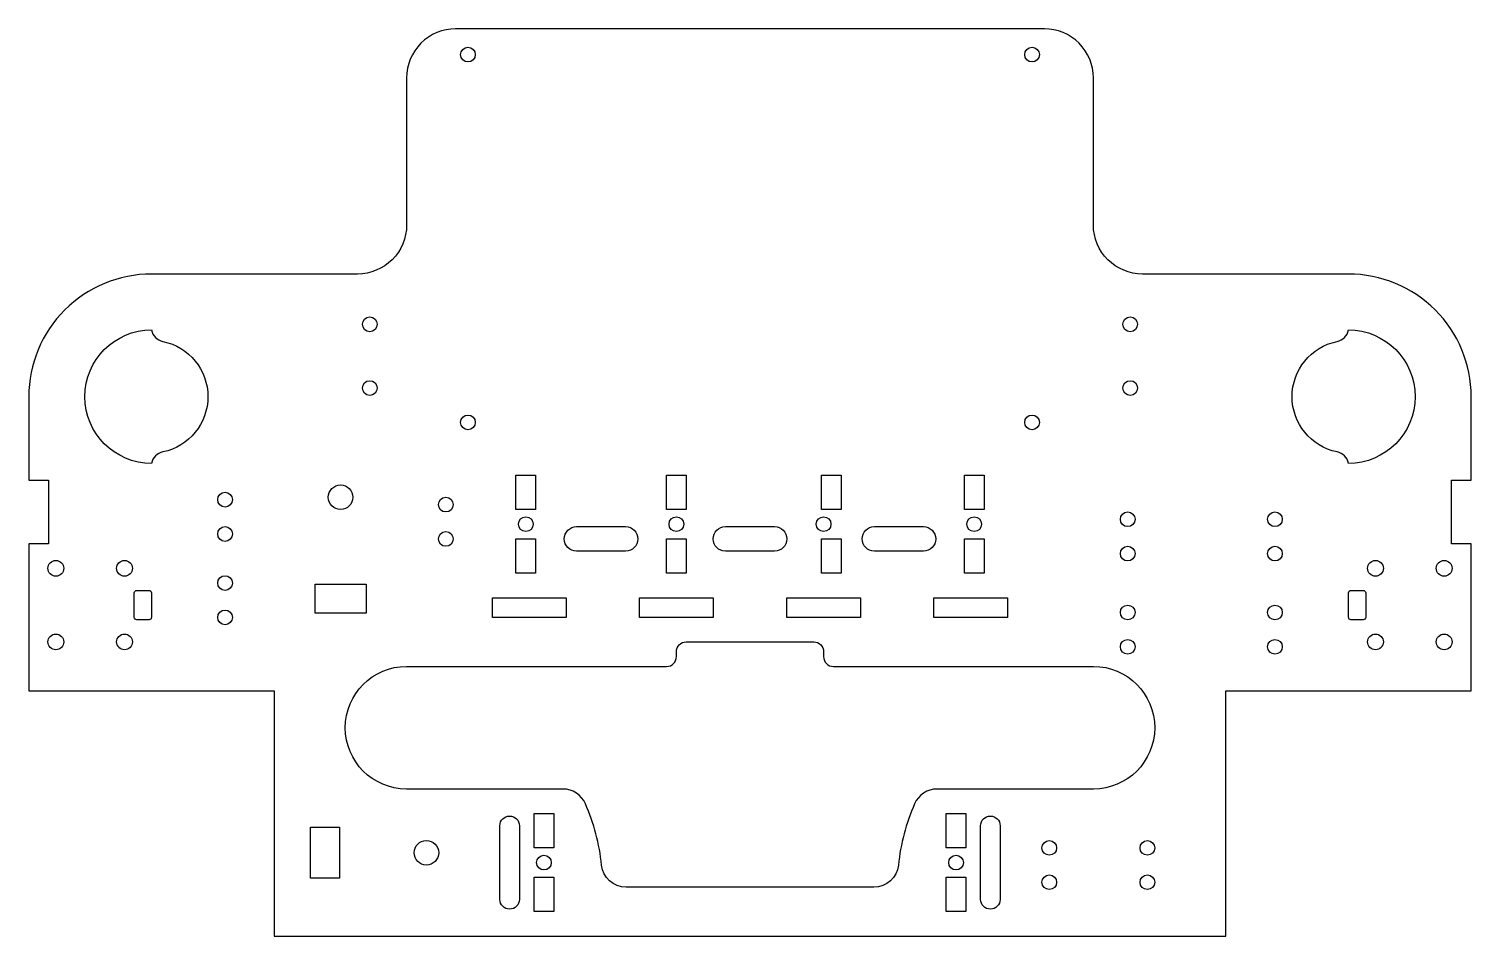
# Model space of a CAD drawing. Header units: millimetres. Extents: x -147 to 147, y -93 to 92.
import ezdxf

# ---------------------------------------------------------------- set-up
doc = ezdxf.new("R2010")
doc.units = ezdxf.units.MM

msp = doc.modelspace()

# ---------------------------------------------------------------- linework, layer by layer
for points in [[(143, 0.5), (147, 0.5), (147, 17.5, 0.414214), (122, 42.5), (80, 42.5, -0.414214), (70, 52.5), (70, 82.5, 0.414214), (60, 92.5), (-60, 92.5, 0.414214), (-70, 82.5), (-70, 52.5, -0.414214), (-80, 42.5), (-122, 42.5, 0.414214), (-147, 17.5), (-147, 0.5), (-143, 0.5), (-143, -12.5), (-147, -12.5), (-147, -42.5), (-97, -42.5), (-97, -92.5), (97, -92.5), (97, -42.5), (147, -42.5), (147, -12.5), (143, -12.5)], [(-122, 31.1, 0.299956), (-119.67, 28.76, -0.814175), (-119.67, 6.24, 0.299956), (-122, 3.9, -1)], [(122, 3.9, 0.299956), (119.67, 6.24, -0.814175), (119.67, 28.76, 0.299956), (122, 31.1, -1)], [(-25.35, -14), (-35.35, -14, -1), (-35.35, -9), (-25.35, -9, -1)], [(-5, -14, -1), (-5, -9), (5, -9, -1), (5, -14)], [(35.35, -14), (25.35, -14, -1), (25.35, -9), (35.35, -9, -1)], [(-122, -22.5), (-122, -27.5, -0.414214), (-122.5, -28), (-125, -28, -0.414214), (-125.5, -27.5), (-125.5, -22.5, -0.414214), (-125, -22), (-122.5, -22, -0.414214)], [(125.5, -22.5), (125.5, -27.5, -0.414214), (125, -28), (122.5, -28, -0.414214), (122, -27.5), (122, -22.5, -0.414214), (122.5, -22), (125, -22, -0.414214)], [(15, -35.5, 0.414214), (17, -37.5), (70, -37.5, -1), (70, -62.5), (38.13, -62.5, 0.298217), (33.55, -65.5, 0.076664), (30.24, -78.03, -0.383652), (25.26, -82.5), (-25.26, -82.5, -0.383652), (-30.24, -78.03, 0.076664), (-33.55, -65.5, 0.298217), (-38.13, -62.5), (-70, -62.5, -1), (-70, -37.5), (-17, -37.5, 0.414214), (-15, -35.5), (-15, -34.5, -0.414214), (-13, -32.5), (13, -32.5, -0.414214), (15, -34.5)], [(-51, -85), (-51, -70, -1), (-47, -70), (-47, -85, -1)], [(47, -85), (47, -70, -1), (51, -70), (51, -85, -1)]]:
    msp.add_lwpolyline(points, format="xyb", close=True)
for points in [[(-43.7, -5.5), (-47.7, -5.5), (-47.7, 1.5), (-43.7, 1.5)], [(-13, -5.5), (-17, -5.5), (-17, 1.5), (-13, 1.5)], [(18.55, -5.5), (14.55, -5.5), (14.55, 1.5), (18.55, 1.5)], [(47.7, 1.5), (47.7, -5.5), (43.7, -5.5), (43.7, 1.5)], [(-43.7, -18.5), (-47.7, -18.5), (-47.7, -11.5), (-43.7, -11.5)], [(-13, -11.5), (-13, -18.5), (-17, -18.5), (-17, -11.5)], [(18.55, -11.5), (18.55, -18.5), (14.55, -18.5), (14.55, -11.5)], [(47.7, -11.5), (47.7, -18.5), (43.7, -18.5), (43.7, -11.5)], [(-78.26, -20.73), (-78.26, -26.63), (-88.66, -26.63), (-88.66, -20.73)], [(-37.5, -23.5), (-37.5, -27.5), (-52.5, -27.5), (-52.5, -23.5)], [(-7.5, -23.5), (-7.5, -27.5), (-22.5, -27.5), (-22.5, -23.5)], [(22.5, -23.5), (22.5, -27.5), (7.5, -27.5), (7.5, -23.5)], [(52.5, -23.5), (52.5, -27.5), (37.5, -27.5), (37.5, -23.5)], [(-40, -67.5), (-40, -74.5), (-44, -74.5), (-44, -67.5)], [(44, -67.5), (44, -74.5), (40, -74.5), (40, -67.5)], [(-89.59, -80.7), (-89.59, -70.3), (-83.69, -70.3), (-83.69, -80.7)], [(-40, -80.5), (-40, -87.5), (-44, -87.5), (-44, -80.5)], [(44, -80.5), (44, -87.5), (40, -87.5), (40, -80.5)]]:
    msp.add_lwpolyline(points, close=True)
for centre, radius in [((-57.5, 87.25), 1.5), ((57.5, 87.25), 1.5), ((-77.5, 32.25), 1.5), ((77.5, 32.25), 1.5), ((-77.5, 19.25), 1.5), ((77.5, 19.25), 1.5), ((-57.5, 12.25), 1.5), ((57.5, 12.25), 1.5), ((-107, -3.5), 1.5), ((-83.46, -3), 2.5), ((-62, -4.5), 1.5), ((-45.7, -8.5), 1.5), ((-15, -8.5), 1.5), ((15, -8.5), 1.5), ((45.7, -8.5), 1.5), ((77, -7.5), 1.5), ((107, -7.5), 1.5), ((-107, -10.5), 1.5), ((-62, -11.5), 1.5), ((77, -14.5), 1.5), ((107, -14.5), 1.5), ((-141.5, -17.5), 1.6), ((-127.5, -17.5), 1.6), ((127.5, -17.5), 1.6), ((141.5, -17.5), 1.6), ((-107, -20.5), 1.5), ((-107, -27.5), 1.5), ((77, -26.5), 1.5), ((107, -26.5), 1.5), ((-141.5, -32.5), 1.6), ((-127.5, -32.5), 1.6), ((77, -33.5), 1.5), ((107, -33.5), 1.5), ((127.5, -32.5), 1.6), ((141.5, -32.5), 1.6), ((-65.96, -75.5), 2.5), ((61, -74.5), 1.5), ((81, -74.5), 1.5), ((-42, -77.5), 1.5), ((42, -77.5), 1.5), ((61, -81.5), 1.5), ((81, -81.5), 1.5)]:
    msp.add_circle(centre, radius)

doc.saveas('drawing.dxf')
